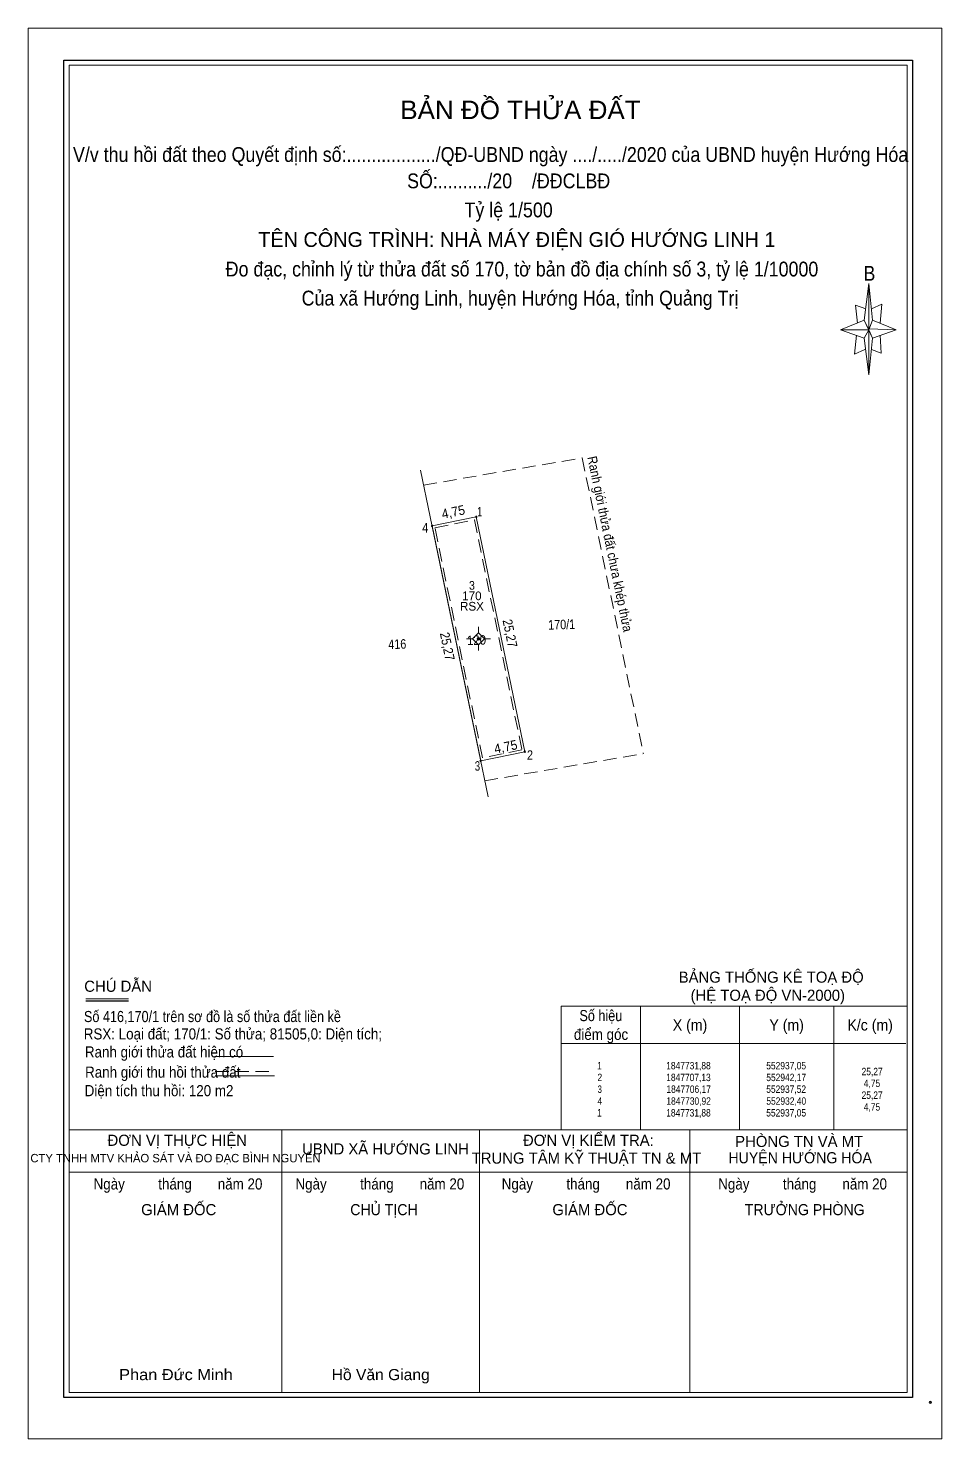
# Model space of a CAD drawing. Header units: metres. Extents: x 552890 to 558213, y 1847635 to 1849802.
# Drawn here: x 552889.8 to 552986.1, y 1847634.7 to 1847783.4 of the extents above; entities that cross this region are included whole.
import ezdxf
from ezdxf.enums import TextEntityAlignment as Align

# ---------------------------------------------------------------- set-up
doc = ezdxf.new("R2010")
doc.units = ezdxf.units.M
doc.header["$LTSCALE"] = 0.47
doc.header["$PDMODE"] = 32
doc.header["$PDSIZE"] = 0.235
doc.linetypes.add('MEDIUM_DASHED', pattern=[4.5, 3, -1.5])
for name, color, linetype, lineweight in [('1', 7, 'Continuous', 13), ('10', 7, 'Continuous', 13), ('11', 7, 'Continuous', 13), ('18', 7, 'Continuous', 13)]:
    doc.layers.add(name, color=color, linetype=linetype, lineweight=lineweight)
for name, color, linetype in [('13', 7, 'Continuous'), ('15', 7, 'Continuous'), ('30', 7, 'Continuous'), ('59', 7, 'Continuous')]:
    doc.layers.add(name, color=color, linetype=linetype)

msp = doc.modelspace()

# ---------------------------------------------------------------- hatches: boundary and pattern name
at = {"layer": '11'}
msp.add_hatch(color=256, dxfattribs=at).paths.add_polyline_path([(552937.4348, 1847719.025, 1), (552937.1347, 1847719.025, 1)])
at = {"layer": '18'}
for points in [[(552937.1271, 1847731.88, 1), (552936.9729, 1847731.88, 1)], [(552937.1271, 1847731.88, 1), (552936.9729, 1847731.88, 1)], [(552932.4771, 1847730.92, 1), (552932.3229, 1847730.92, 1)], [(552932.4771, 1847730.92, 1), (552932.3229, 1847730.92, 1)], [(552942.2471, 1847707.13, 1), (552942.0929, 1847707.13, 1)], [(552942.2471, 1847707.13, 1), (552942.0929, 1847707.13, 1)], [(552937.5971, 1847706.17, 1), (552937.4429, 1847706.17, 1)], [(552937.5971, 1847706.17, 1), (552937.4429, 1847706.17, 1)]]:
    msp.add_hatch(color=256, dxfattribs=at).paths.add_polyline_path(points)

# ---------------------------------------------------------------- linework, layer by layer
at = {"layer": '1'}
for p, q in [((552977.94, 1847752.6), (552978.43, 1847756.47)), ((552977.94, 1847752.6), (552978.43, 1847756.47)), ((552977.94, 1847750.71), (552975.45, 1847751.6)), ((552977.94, 1847750.71), (552975.45, 1847751.6)), ((552978.83, 1847752.6), (552981.32, 1847751.6)), ((552978.83, 1847752.6), (552981.32, 1847751.6)), ((552978.83, 1847750.71), (552978.43, 1847746.83)), ((552978.83, 1847750.71), (552978.43, 1847746.83)), ((552979.63, 1847751.01), (552979.73, 1847749.12)), ((552979.63, 1847751.01), (552979.73, 1847749.12)), ((552979.73, 1847749.12), (552978.73, 1847749.52)), ((552979.73, 1847749.12), (552978.73, 1847749.52)), ((552931.18, 1847736.8), (552938.3, 1847702.38)), ((552895.89, 1847681.09), (552900.4, 1847681.09)), ((552895.89, 1847681.09), (552900.4, 1847681.09)), ((552954.36, 1847680.32), (552954.36, 1847667.3)), ((552954.36, 1847680.32), (552954.36, 1847667.3)), ((552964.8, 1847680.32), (552964.8, 1847667.3)), ((552964.8, 1847680.32), (552964.8, 1847667.3)), ((552974.74, 1847680.32), (552974.74, 1847667.3)), ((552974.74, 1847680.32), (552974.74, 1847667.3)), ((552946.01, 1847676.39), (552982.34, 1847676.39)), ((552946.01, 1847676.39), (552982.34, 1847676.39)), ((552909.44, 1847675), (552915.69, 1847675)), ((552909.44, 1847675), (552915.69, 1847675)), ((552909.54, 1847672.99), (552915.79, 1847672.99)), ((552909.54, 1847672.99), (552915.79, 1847672.99)), ((552894.12, 1847667.3), (552982.49, 1847667.3)), ((552894.12, 1847667.3), (552982.49, 1847667.3)), ((552916.56, 1847639.65), (552916.56, 1847667.3)), ((552916.56, 1847639.65), (552916.56, 1847667.3)), ((552937.41, 1847639.65), (552937.41, 1847667.3)), ((552937.41, 1847639.65), (552937.41, 1847667.3)), ((552959.56, 1847639.65), (552959.56, 1847667.3)), ((552959.56, 1847639.65), (552959.56, 1847667.3)), ((552894.12, 1847662.83), (552982.49, 1847662.83)), ((552894.12, 1847662.83), (552982.49, 1847662.83))]:
    msp.add_line(p, q, dxfattribs=at)
at = {"layer": '1', "linetype": 'MEDIUM_DASHED'}
for p, q in [((552937.95, 1847704.07), (552954.67, 1847706.93)), ((552909.54, 1847673.42), (552915.83, 1847673.42)), ((552909.54, 1847673.42), (552915.83, 1847673.42))]:
    msp.add_line(p, q, dxfattribs=at)
at = {"layer": '1', "lineweight": 25}
msp.add_line((552895.89, 1847680.87), (552900.4, 1847680.87), dxfattribs=at)
msp.add_line((552895.89, 1847680.87), (552900.4, 1847680.87), dxfattribs=at)
at = {"layer": '1'}
for points in [[(552889.81, 1847783.37), (552986.14, 1847783.37), (552986.14, 1847634.73), (552889.81, 1847634.73)], [(552889.81, 1847783.37), (552986.14, 1847783.37), (552986.14, 1847634.73), (552889.81, 1847634.73)], [(552894.12, 1847779.47), (552982.49, 1847779.47), (552982.49, 1847639.61), (552894.12, 1847639.61)], [(552894.12, 1847779.47), (552982.49, 1847779.47), (552982.49, 1847639.61), (552894.12, 1847639.61)], [(552978.43, 1847756.47), (552978.83, 1847752.6), (552978.43, 1847751.6)], [(552978.43, 1847756.47), (552978.83, 1847752.6), (552978.43, 1847751.6)], [(552978.43, 1847751.6), (552975.45, 1847751.6), (552977.94, 1847752.6), (552978.83, 1847750.71), (552981.32, 1847751.6), (552978.43, 1847751.7)], [(552978.43, 1847751.6), (552975.45, 1847751.6), (552977.94, 1847752.6), (552978.83, 1847750.71), (552981.32, 1847751.6), (552978.43, 1847751.7)], [(552978.43, 1847751.6), (552978.43, 1847746.83), (552977.94, 1847750.71)], [(552978.43, 1847751.6), (552978.43, 1847746.83), (552977.94, 1847750.71)]]:
    msp.add_lwpolyline(points, close=True, dxfattribs=at)
at = {"layer": '1', "lineweight": 25}
msp.add_lwpolyline([(552893.58, 1847780.01), (552983.04, 1847780.01), (552983.04, 1847639.07), (552893.58, 1847639.07)], close=True, dxfattribs=at)
msp.add_lwpolyline([(552893.58, 1847780.01), (552983.04, 1847780.01), (552983.04, 1847639.07), (552893.58, 1847639.07)], close=True, dxfattribs=at)
at = {"layer": '1'}
for points in [[(552978.73, 1847753.79), (552979.83, 1847754.29), (552979.63, 1847752.3)], [(552978.73, 1847753.79), (552979.83, 1847754.29), (552979.63, 1847752.3)], [(552978.14, 1847753.79), (552977.04, 1847754.19), (552977.24, 1847752.3)], [(552978.14, 1847753.79), (552977.04, 1847754.19), (552977.24, 1847752.3)], [(552978.43, 1847751.6), (552977.94, 1847752.6), (552975.45, 1847751.6)], [(552978.43, 1847751.6), (552977.94, 1847752.6), (552975.45, 1847751.6)], [(552978.43, 1847751.6), (552978.83, 1847750.71), (552981.32, 1847751.6)], [(552978.43, 1847751.6), (552978.83, 1847750.71), (552981.32, 1847751.6)], [(552977.14, 1847751.01), (552976.94, 1847749.02), (552978.04, 1847749.52)], [(552977.14, 1847751.01), (552976.94, 1847749.02), (552978.04, 1847749.52)], [(552946.01, 1847667.3), (552946.01, 1847680.32), (552982.49, 1847680.32), (552982.49, 1847667.3)], [(552946.01, 1847667.3), (552946.01, 1847680.32), (552982.49, 1847680.32), (552982.49, 1847667.3)]]:
    msp.add_lwpolyline(points, dxfattribs=at)
at = {"layer": '1', "linetype": 'MEDIUM_DASHED'}
msp.add_lwpolyline([(552931.5, 1847735.23), (552948.23, 1847738.09), (552954.67, 1847706.93)], dxfattribs=at)
msp.add_lwpolyline([(552941.87, 1847707.32), (552937.71, 1847706.47), (552932.7, 1847730.73), (552936.86, 1847731.58)], close=True, dxfattribs=at)
at = {"layer": '1'}
msp.add_point((552984.92, 1847638.57), dxfattribs=at)
at = {"layer": '10'}
for points in [[(552942.17, 1847707.13), (552937.05, 1847731.88), (552932.4, 1847730.92), (552937.52, 1847706.17)], [(552942.17, 1847707.13), (552937.52, 1847706.17), (552932.4, 1847730.92), (552937.05, 1847731.88)]]:
    msp.add_lwpolyline(points, close=True, dxfattribs=at)
at = {"layer": '11'}
for p, q in [((552937.28, 1847720.28), (552937.28, 1847719.65)), ((552936.66, 1847719.02), (552936.04, 1847719.02)), ((552938.54, 1847719.02), (552937.91, 1847719.02)), ((552937.28, 1847718.4), (552937.28, 1847717.78))]:
    msp.add_line(p, q, dxfattribs=at)
msp.add_lwpolyline([(552937.28, 1847719.65), (552936.66, 1847719.02), (552937.28, 1847718.4), (552937.91, 1847719.02)], close=True, dxfattribs=at)
msp.add_circle((552937.2847, 1847719.025), 0.15, dxfattribs=at)
at = {"layer": '18'}
for centre in [(552937.05, 1847731.88), (552937.05, 1847731.88), (552932.4, 1847730.92), (552932.4, 1847730.92), (552942.17, 1847707.13), (552942.17, 1847707.13), (552937.52, 1847706.17), (552937.52, 1847706.17)]:
    msp.add_circle(centre, 0.0771, dxfattribs=at)

# ---------------------------------------------------------------- texts
at = {"layer": '1'}
for s, height, width, p in [('BẢN ĐỒ THỬA ĐẤT', 1.953, 1.05, (552941.715, 1847773.79)), ('V/v thu hồi đất theo Quyết định số:................../QĐ-UBND ngày ..../...../2020 của UBND huyện Hướng Hóa', 1.562, 0.9, (552938.565, 1847769.28)), ('SỐ:........../20    /ĐĐCLBĐ', 1.562, 0.9, (552940.47, 1847766.5)), ('Tỷ lệ 1/500', 1.562, 0.9, (552940.465, 1847763.44)), ('Đo đạc, chỉnh lý từ thửa đất số 170, tờ bản đồ địa chính số 3, tỷ lệ 1/10000', 1.562, 0.9, (552941.875, 1847757.21)), ('B', 1.562, 0.9, (552978.505, 1847756.76)), ('B', 1.562, 0.9, (552978.505, 1847756.76)), ('Của xã Hướng Linh, huyện Hướng Hóa, tỉnh Quảng Trị', 1.562, 0.9, (552941.665, 1847754.15)), ('Số hiệu', 1.172, 0.85, (552950.19, 1847678.74)), ('Số hiệu', 1.172, 0.85, (552950.19, 1847678.74)), ('X (m)', 1.172, 0.95, (552959.595, 1847677.75)), ('X (m)', 1.172, 0.95, (552959.595, 1847677.75)), ('Y (m)', 1.172, 0.95, (552969.78, 1847677.75)), ('Y (m)', 1.172, 0.95, (552969.78, 1847677.75)), ('K/c (m)', 1.172, 0.95, (552978.585, 1847677.75)), ('K/c (m)', 1.172, 0.95, (552978.585, 1847677.75)), ('điểm góc', 1.172, 0.9, (552950.21, 1847676.76)), ('điểm góc', 1.172, 0.9, (552950.21, 1847676.76)), ('HUYỆN HƯỚNG HÓA', 1.172, 0.95, (552971.205, 1847663.76)), ('HUYỆN HƯỚNG HÓA', 1.172, 0.95, (552971.205, 1847663.76)), ('Ngày         tháng       năm 20', 1.172, 0.9, (552905.605, 1847661)), ('Ngày         tháng       năm 20', 1.172, 0.9, (552926.89, 1847661)), ('Ngày         tháng       năm 20', 1.172, 0.9, (552948.635, 1847661)), ('Ngày         tháng       năm 20', 1.172, 0.9, (552971.465, 1847661)), ('CHỦ TỊCH', 1.172, 0.95, (552927.325, 1847658.29)), ('CHỦ TỊCH', 1.172, 0.95, (552927.325, 1847658.29)), ('TRƯỞNG PHÒNG', 1.172, 0.95, (552971.685, 1847658.29)), ('TRƯỞNG PHÒNG', 1.172, 0.95, (552971.685, 1847658.29)), ('Phan Đức Minh', 1.172, 1.1, (552905.39, 1847640.91)), ('Phan Đức Minh', 1.172, 1.1, (552905.39, 1847640.91)), ('Hồ Văn Giang', 1.172, 1.05, (552926.98, 1847640.91)), ('Hồ Văn Giang', 1.172, 1.05, (552926.98, 1847640.91))]:
    msp.add_text(s, height=height, dxfattribs=dict(at, width=width)).set_placement(p, align=Align.CENTER)
for s, height, p in [('TÊN CÔNG TRÌNH: NHÀ MÁY ĐIỆN GIÓ HƯỚNG LINH 1', 1.562, (552941.34, 1847760.32)), ('ĐƠN VỊ THỰC HIỆN', 1.172, (552905.525, 1847665.6)), ('ĐƠN VỊ THỰC HIỆN', 1.172, (552905.525, 1847665.6)), ('ĐƠN VỊ KIỂM TRA:', 1.172, (552948.875, 1847665.6)), ('ĐƠN VỊ KIỂM TRA:', 1.172, (552948.875, 1847665.6)), ('PHÒNG TN VÀ MT', 1.172, (552971.1, 1847665.48)), ('PHÒNG TN VÀ MT', 1.172, (552971.1, 1847665.48)), ('UBND XÃ HƯỚNG LINH', 1.172, (552927.48, 1847664.69)), ('UBND XÃ HƯỚNG LINH', 1.172, (552927.48, 1847664.69)), ('TRUNG TÂM KỸ THUẬT TN & MT', 1.172, (552948.675, 1847663.72)), ('TRUNG TÂM KỸ THUẬT TN & MT', 1.172, (552948.675, 1847663.72)), ('CTY TNHH MTV KHẢO SÁT VÀ ĐO ĐẠC BÌNH NGUYÊN', 0.8875, (552905.34, 1847663.86)), ('CTY TNHH MTV KHẢO SÁT VÀ ĐO ĐẠC BÌNH NGUYÊN', 0.8875, (552905.34, 1847663.86)), ('GIÁM ĐỐC', 1.172, (552905.68, 1847658.29)), ('GIÁM ĐỐC', 1.172, (552905.68, 1847658.29)), ('GIÁM ĐỐC', 1.172, (552949.04, 1847658.29)), ('GIÁM ĐỐC', 1.172, (552949.04, 1847658.29))]:
    msp.add_text(s, height=height, dxfattribs=at).set_placement(p, align=Align.CENTER)
for s, rotation, width, p in [('Ranh giới thửa đất chưa khép thửa', 281.688, 0.9, (552950.6681, 1847728.9263)), ('4,75', 11.665, 0.95, (552934.7289, 1847731.9155)), ('25,27', 281.688, 0.9, (552940.1242, 1847719.5013)), ('25,27', 281.688, 0.9, (552933.5142, 1847718.1313)), ('4,75', 11.665, 0.95, (552940.2589, 1847707.1655))]:
    msp.add_text(s, height=1, rotation=rotation, dxfattribs=dict(at, width=width)).set_placement(p, align=Align.CENTER)
for s, p in [('CHÚ DẪN', (552895.72, 1847681.83)), ('CHÚ DẪN', (552895.72, 1847681.83)), ('BẢNG THỐNG KÊ TOẠ ĐỘ', (552958.4, 1847682.79)), ('BẢNG THỐNG KÊ TOẠ ĐỘ', (552958.4, 1847682.79)), ('(HỆ TOẠ ĐỘ VN-2000)', (552959.65, 1847680.88)), ('(HỆ TOẠ ĐỘ VN-2000)', (552959.65, 1847680.88))]:
    msp.add_text(s, height=1.172, dxfattribs=at).set_placement(p)
for s, width, p in [('Số 416,170/1 trên sơ đồ là số thửa đất liền kề', 0.85, (552895.69, 1847678.64)), ('RSX: Loại đất; 170/1: Số thửa; 81505,0: Diện tích;', 0.9, (552895.67, 1847676.81)), ('Ranh giới thửa đất hiện có', 0.9, (552895.79, 1847674.91)), ('Ranh giới thu hồi thửa đất', 0.9, (552895.81, 1847672.78)), ('Diện tích thu hồi: 120 m2', 0.9, (552895.77, 1847670.83))]:
    msp.add_text(s, height=1.172, dxfattribs=dict(at, width=width)).set_placement(p)
at = {"layer": '13', "width": 0.85}
for s, p in [('170/1', (552946.0752, 1847720.0329)), ('416', (552928.7402, 1847717.9688))]:
    msp.add_text(s, height=1, rotation=1.702, dxfattribs=at).set_placement(p, align=Align.CENTER)
at = {"layer": '15', "width": 0.9}
msp.add_text('3', height=0.9185, dxfattribs=at).set_placement((552936.6, 1847724.2), align=Align.CENTER)
at = {"layer": '15'}
for s, p in [('170', (552936.59, 1847723.1)), ('RSX', (552936.6, 1847722))]:
    msp.add_text(s, height=0.9185, dxfattribs=at).set_placement(p, align=Align.CENTER)
at = {"layer": '18'}
for s, width, p in [('1', 0.7, (552937.41, 1847731.92)), ('4', 0.85, (552931.67, 1847730.23)), ('2', 0.85, (552942.715, 1847706.28)), ('3', 0.75, (552937.175, 1847705.13))]:
    msp.add_text(s, height=1, dxfattribs=dict(at, width=width)).set_placement(p, align=Align.CENTER)
at = {"layer": '30', "width": 0.9}
msp.add_text('120', height=1, rotation=1.702, dxfattribs=at).set_placement((552937.0952, 1847718.3893), align=Align.CENTER)
at = {"layer": '59'}
for s, width, p in [(' 1', 0.8, (552949.92, 1847673.66)), (' 1847731,88', 0.85, (552959.305, 1847673.66)), (' 552937,05', 0.85, (552969.605, 1847673.66)), (' 2', 0.85, (552949.955, 1847672.42)), (' 1847707,13', 0.85, (552959.305, 1847672.42)), (' 552942,17', 0.85, (552969.61, 1847672.42)), (' 25,27', 0.85, (552978.67, 1847673.04)), (' 4,75', 0.85, (552978.655, 1847671.8)), (' 3', 0.8, (552949.955, 1847671.18)), (' 1847706,17', 0.85, (552959.325, 1847671.18)), (' 552937,52', 0.85, (552969.605, 1847671.18)), (' 25,27', 0.85, (552978.67, 1847670.55)), (' 4', 0.85, (552949.96, 1847669.93)), (' 1847730,92', 0.85, (552959.32, 1847669.93)), (' 552932,40', 0.85, (552969.615, 1847669.93)), (' 4,75', 0.85, (552978.655, 1847669.31)), (' 1', 0.8, (552949.92, 1847668.69)), (' 1847731,88', 0.85, (552959.305, 1847668.69)), (' 552937,05', 0.85, (552969.605, 1847668.69))]:
    msp.add_text(s, height=0.7812, dxfattribs=dict(at, width=width)).set_placement(p, align=Align.CENTER)

doc.saveas('drawing.dxf')
